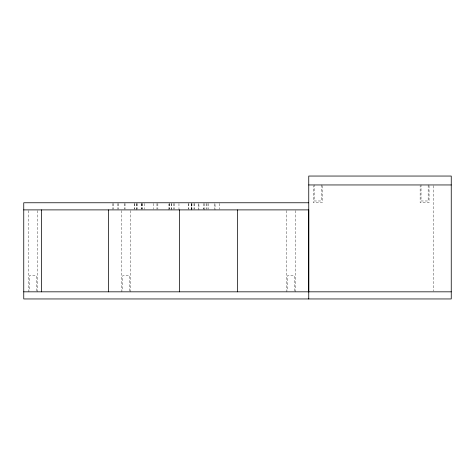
<?xml version="1.0" encoding="UTF-8"?>
<svg xmlns="http://www.w3.org/2000/svg" width="475" height="475" viewBox="0 0 475 475"><rect width="100%" height="100%" fill="white"/><g stroke="black" fill="none" stroke-linecap="round" stroke-linejoin="round"><path stroke-width="0.36" stroke-dasharray="2.38 1.78" d="M168.904 209.891L168.904 203.953M191.805 209.891L191.805 207.516M219.67 203.478L219.67 209.178M203.579 208.109L203.585 209.297M433.438 185.683L433.438 291.098M429.044 185.666L429.044 202.766L420.137 202.766L420.137 185.666M428.153 184.953L428.153 200.984L421.028 200.984L421.028 184.953M322.169 185.666L322.169 202.766L313.262 202.766L313.262 185.666M321.278 184.953L321.278 200.984L314.153 200.984L314.153 184.953M295.391 210.627L295.391 291.828M294.5 291.098L294.5 275.797L287.375 275.797L287.375 291.098M286.484 210.627L286.484 291.828M215.015 204.547L215.015 209.891M214.872 203.478L214.86 209.178M208.27 203.478L208.27 209.178M207.005 203.478L207.005 209.178M206.138 203.478L206.138 209.178M204.197 203.478L204.197 209.891M203.591 203.478L203.591 209.178M198.918 204.547L198.918 209.891M198.805 203.478L198.782 209.178M194.477 203.478L194.453 209.178M194.002 203.478L194.002 209.178M191.936 203.478L191.936 209.178M191.805 203.953L191.793 208.109M191.348 203.478L191.318 209.891M191.193 203.478L191.193 209.178M188.854 203.478L188.854 209.178M188.213 203.478L188.213 209.178M178.962 203.478L178.962 209.891M174.533 203.478L174.533 209.178M173.363 203.478L173.363 209.178M171.813 203.478L171.813 209.178M171.665 203.478L171.665 209.891M169.302 203.478L169.302 209.178M169.171 203.478L169.171 209.178M157.86 203.478L157.86 209.178M156.958 203.478L156.958 209.178M153.449 203.478L153.449 209.178M144.317 203.478L144.317 209.178M142.304 203.478L142.304 209.178M142.037 203.478L142.037 209.178M141.449 203.478L141.449 209.178M141.342 203.478L141.342 209.178M137.358 203.478L137.358 209.178M136.545 203.478L136.545 209.891M136.396 203.478L136.396 209.178M134.775 203.478L134.775 209.178M134.277 203.478L134.277 209.178M130.625 210.627L130.625 291.828M129.734 291.098L129.734 275.797L122.609 275.797L122.609 291.098M125.038 203.478L125.038 209.178M124.302 203.478L124.302 209.178M121.719 210.627L121.719 291.828M118.447 203.478L118.447 209.178M117.865 203.478L117.865 209.178M113.27 203.478L113.27 209.178M112.86 203.478L112.86 209.297M37.276 210.627L37.276 291.828M36.385 291.098L36.385 275.797L29.26 275.797L29.26 291.098M28.369 210.627L28.369 291.828"/><path stroke-width="0.71" d="M308.75 291.828L308.75 209.891L23.75 209.891M308.75 298.953L308.75 176.047L451.25 176.047L451.25 298.953L23.75 298.953L23.75 202.766L308.75 202.766M308.75 184.953L451.25 184.953M23.75 291.828L451.25 291.828M237.494 209.891L237.494 291.828M179.609 209.891L179.609 291.828M108.359 209.891L108.359 291.828M41.562 209.891L41.562 291.828"/></g></svg>
